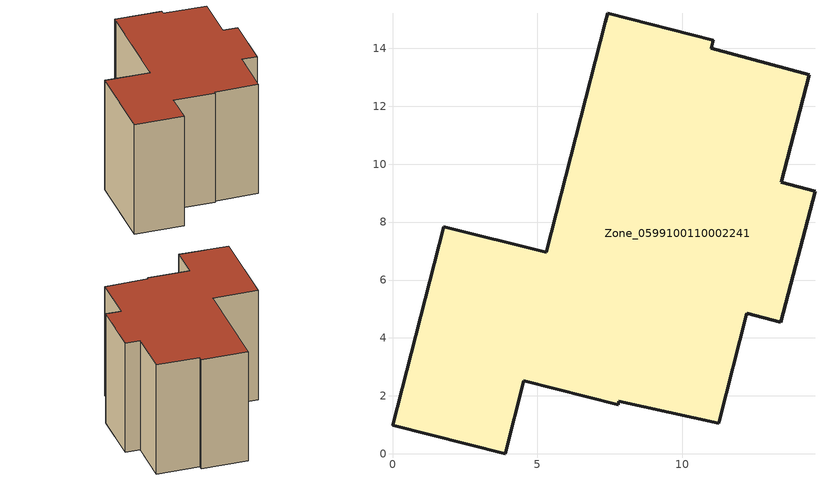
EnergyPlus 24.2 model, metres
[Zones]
Zone_0599100110002241
 floor ground (C_G): 7.34,14.9 7.42,15.21 11.07,14.27 10.99,13.99 14.38,13.08 13.41,9.37 14.58,9.06 13.4,4.54 12.23,4.85 11.27,1.12 11.25,1.06 7.82,1.82 7.78,1.69 4.53,2.53 3.89,0 0,0.99 1.76,7.84 5.3,6.96 z0
 wall outside (C_F): 14.58,9.06 13.41,9.37 14.38,13.08 10.99,13.99 11.07,14.27 7.42,15.21 7.34,14.9 5.3,6.96 1.76,7.84 0,0.99 3.89,0 4.53,2.53 7.78,1.69 7.82,1.82 11.25,1.06 11.27,1.12 12.23,4.85 13.4,4.54 14.58,9.06 z0:9.61
 roof outside (C_R): 7.34,14.9 5.3,6.96 1.76,7.84 0,0.99 3.89,0 4.53,2.53 7.78,1.69 7.82,1.82 11.25,1.06 11.27,1.12 12.23,4.85 13.4,4.54 14.58,9.06 13.41,9.37 14.38,13.08 10.99,13.99 11.07,14.27 7.42,15.21 z9.61
[BUILDING]
Pand.0599100110002241: North Axis=0; Terrain=City; Loads Convergence Tolerance Value=0.04; Temperature Convergence Tolerance Value=0.4; Solar Distribution=FullExterior; Maximum Number of Warmup Days=25; Minimum Number of Warmup Days=1
[Site:Location]
Rotterdam.The.Hague.AP_ZH_NLD Design_Conditions: Latitude=51.96; Longitude=4.45; Time Zone=1; Elevation=-4.5
[SITE:GROUNDTEMPERATURE:BUILDINGSURFACE]
18, 18, 18, 18, 18, 18, 18, 18, 18, 18, 18, 18
[MATERIAL] Thermal Absorptance=0.9; Solar Absorptance=0.7; Visible Absorptance=0.7
Name | Roughness | Thickness | Conductivity | Density | Specific Heat
G.D.2015-2018 | MediumSmooth | 0.15 | 0.0428571 | 540 | 1210
F.D.2015-2018 | Rough | 0.3 | 0.0666667 | 1920 | 840
R.D.2015-2018 | MediumRough | 0.2 | 0.0333333 | 1500 | 1000
[CONSTRUCTION]
C_G: G.D.2015-2018
C_F: F.D.2015-2018
C_R: R.D.2015-2018
[ZONE]
Zone_0599100110002241: Type=1; Multiplier=1; Ceiling Height=Autocalculate; Volume=Autocalculate; Floor Area=autocalculate; Part of Total Floor Area=Yes
[ZONEINFILTRATION:DESIGNFLOWRATE]
Infil_Zone_0599100110002241: Zone or ZoneList or Space or SpaceList=Zone_0599100110002241; Schedule=AlwaysOn; Design Flow Rate Calculation Method=Flow/Area; Flow Rate per Floor Area=0.0021; Constant Term Coefficient=1; Temperature Term Coefficient=0; Velocity Term Coefficient=0; Velocity Squared Term Coefficient=0
[HVACTEMPLATE:ZONE:IDEALLOADSAIRSYSTEM]
Zone_0599100110002241: Maximum Heating Supply Air Temperature=50; Minimum Cooling Supply Air Temperature=13; Maximum Heating Supply Air Humidity Ratio=0.0156; Minimum Cooling Supply Air Humidity Ratio=0.0077; Heating Limit=NoLimit; Cooling Limit=NoLimit; Dehumidification Control Type=ConstantSensibleHeatRatio; Cooling Sensible Heat Ratio=0.7; Dehumidification Setpoint=60; Humidification Control Type=None; Humidification Setpoint=30; Outdoor Air Method=None; Outdoor Air Flow Rate per Person=0.00944; Outdoor Air Flow Rate per Zone Floor Area=0; Outdoor Air Flow Rate per Zone=0; Demand Controlled Ventilation Type=None; Outdoor Air Economizer Type=NoEconomizer; Heat Recovery Type=None; Sensible Heat Recovery Effectiveness=0.7; Latent Heat Recovery Effectiveness=0.65
[ZONECONTROL:THERMOSTAT]
ThermostatControl_Zone_0599100110002241: Zone or ZoneList=Zone_0599100110002241; Control Type Schedule=DualSetpointControlType; Control 1=Thermostat_Zone_0599100110002241; Temperature Difference Between Cutout And Setpoint=0
[THERMOSTATSETPOINT:DUALSETPOINT]
Thermostat_Zone_0599100110002241: Heating Setpoint Temperature Schedule=HeatingSetpoint_Zone_0599100110002241; Cooling Setpoint Temperature Schedule=CoolingSetpoint_Zone_0599100110002241
[SCHEDULE:COMPACT]
HeatingSetpoint_Zone_0599100110002241: Through: 12/31, For: AllDays, Until: 24:00, 21
CoolingSetpoint_Zone_0599100110002241: Through: 12/31, For: AllDays, Until: 24:00, 24
DualSetpointControlType: Through: 12/31, For: AllDays, Until: 24:00, 4
AlwaysOn: Through: 12/31, For: AllDays, Until: 24:00, 1
